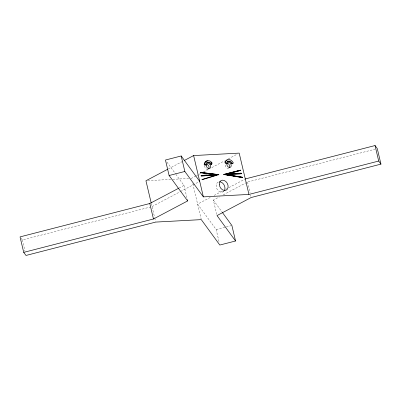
<?xml version="1.0" encoding="UTF-8"?>
<svg xmlns="http://www.w3.org/2000/svg" width="401" height="401" viewBox="0 0 401 401"><rect width="100%" height="100%" fill="white"/><g stroke="black" fill="none" stroke-linecap="round" stroke-linejoin="round"><path stroke-width="0.3" stroke-dasharray="2 1.5" d="M168.41 168.891L182.65 161.362M195.904 175.999L191.523 178.315L191.803 179.518M196.45 175.708L198.645 174.55M199.192 174.26L200.836 173.392M203.573 171.944L208.505 169.337M211.793 167.603L224.395 160.941M228.229 158.911L237.542 153.989M179.021 188.059L183.984 185.432L175.989 174.475M152.049 206.585L179.989 191.813M180.54 191.523L199.167 181.678M210.224 197.472L197.623 204.134L216.159 229.547L219.257 242.655M214.059 195.447L222.279 191.102M225.568 189.362L226.66 188.786M228.856 187.628L245.292 178.936M222.821 191.934L223.878 191.377M216.735 214.39L213.352 200.089L219.417 196.881M223.277 194.841L247.537 182.019L374.865 149.257M21.037 238.204L22.351 239.953L150.836 206.896M216.159 229.547L231.282 225.653M147.819 180.666L172.169 179.357M172.791 179.322L190.274 178.385M213.352 200.089L222.074 212.044M166.906 162.019L175.628 173.974M247.537 182.019L250.074 192.741M250.635 195.127L250.916 196.32M192.801 183.718L201.147 219.031M183.984 185.432L187.227 199.137M151.337 203.583L154.585 217.312M154.726 217.908L155.568 221.482M22.351 239.953L25.027 251.277M228.796 168.084A2.662 2 62.1 0 1 226.164 167.372A2.662 2 62.1 0 1 225.472 164.29M207.823 169.362A2.662 2 62.1 0 1 204.781 166.049M223.718 191.362A5.434 4.075 62.1 0 1 217.096 189.192A5.434 4.075 62.1 0 1 218.269 182.079"/><path stroke-width="0.6" d="M167.859 169.182L145.944 180.766L151.197 202.981M184.295 160.495L193.613 155.568L239.186 153.117L248.951 194.43L378.704 161.047L380.95 164.124L251.196 197.508L217.016 215.578L235.547 240.991L219.818 245.036L201.287 219.628L155.708 222.079L26.015 255.447L23.714 252.379L20.05 236.891L149.804 203.507L178.47 188.35M205.427 165.011A0.837 0.627 62.1 0 1 204.174 164.36L204.811 164.024A5.378 4.035 62.1 0 1 211.693 162.35A1.243 0.932 62.1 0 1 211.502 164.144L210.866 164.48A3.749 2.812 62.1 0 0 206.585 162.831M205.492 164.871L206.124 164.535A3.749 2.812 62.1 0 1 208.269 162.139A3.749 2.812 62.1 0 1 211.502 164.144M211.056 162.686L211.693 162.35M200.405 172.385L218.846 174.666L200.405 172.385L200.475 172.686L216.039 174.555L200.475 172.686M232.104 163.137A3.749 2.812 62.1 0 0 228.896 161.032A3.749 2.812 62.1 0 0 226.68 163.327L226.044 163.663A1.243 0.932 62.1 0 1 225.021 161.939L225.658 161.603A5.378 4.035 62.1 0 1 233.151 162.5A0.837 0.627 62.1 0 1 232.104 163.137L231.467 163.473A3.749 2.812 62.1 0 0 227.202 161.678M215.267 175.192L201.247 175.949L201.127 175.432L216.039 174.555M201.247 175.949L216.485 175.127M202.079 179.447L202.139 179.713L202.079 179.447L216.64 175.042M242.239 177.212L226.019 174.615L242.239 177.212L242.144 177.563L223.693 174.48L240.57 170.149L240.47 170.495L226.966 173.924M226.38 174.074L240.63 170.41M223.693 174.48L240.57 170.149M23.714 252.379L153.463 218.996L187.648 200.926L187.367 199.733M230.68 173.844L241.292 173.197L241.412 173.713L226.63 174.58M202.139 179.713L218.846 174.666M199.713 181.387L181.182 155.979L165.453 160.024L169.112 175.518L187.648 200.926M169.112 175.518L184.841 171.468L203.377 196.881L248.951 194.43M245.292 178.936L375.04 145.553L377.286 148.636L380.95 164.124M226.54 173.989L241.292 173.197M201.127 175.432L207.272 175.102M208.5 175.031L214.65 174.706M226.996 174.039L229.452 173.909M226.179 174.53L241.412 173.713M223.848 174.395L242.299 177.478M222.44 212.545L231.888 225.497L235.547 240.991M375.04 145.553L378.704 161.047M240.41 170.23L240.47 170.495M241.131 173.282L241.252 173.798M242.079 177.297L242.144 177.563M200.565 172.3L200.635 172.6M201.287 175.347L201.407 175.864M193.613 155.568L203.377 196.881M181.182 155.979L184.841 171.468M149.804 203.507L153.463 218.996M226.64 163.272A2.662 2 62.1 0 1 229.182 164.736A2.662 2 62.1 0 1 229.192 167.738M206.575 164.35A2.662 2 62.1 0 1 208.761 166.079A2.662 2 62.1 0 1 208.685 168.791M226.68 163.327A1.243 0.932 62.1 0 1 225.658 161.603M225.021 161.939A5.378 4.035 62.1 0 1 227.377 159.884M232.56 163.357A0.837 0.627 62.1 0 1 231.467 163.473M206.124 164.535A0.837 0.627 62.1 0 1 204.811 164.024M204.174 164.36A5.378 4.035 62.1 0 1 207.803 160.931M211.372 163.753A1.243 0.932 62.1 0 1 210.866 164.48M219.322 181.843A5.434 4.075 62.1 0 1 223.994 184.821A5.434 4.075 62.1 0 1 224.405 190.495M226.916 164.034A2.662 2 62.1 0 0 229.893 167.433A2.662 2 62.1 0 0 230.369 163.332A2.662 2 62.1 0 0 226.916 164.034M206.37 165.207A2.662 2 62.1 0 0 209.412 168.525A2.662 2 62.1 0 0 209.773 164.38A2.662 2 62.1 0 0 206.37 165.207M219.312 184.209A5.434 4.075 62.1 0 0 225.999 190.254A5.434 4.075 62.1 0 0 225.853 181.513A5.434 4.075 62.1 0 0 219.312 184.209"/></g></svg>
